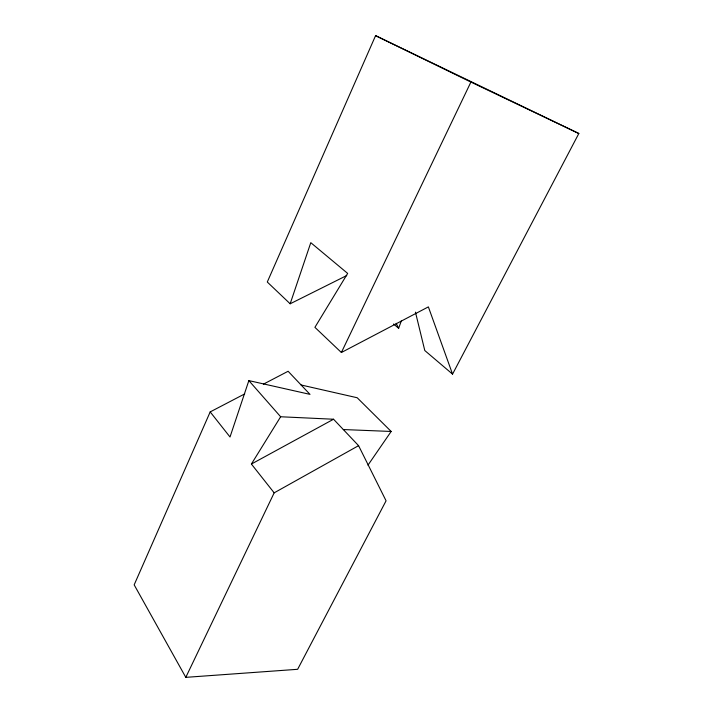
<?xml version="1.0" encoding="UTF-8"?>
<svg xmlns="http://www.w3.org/2000/svg" width="713" height="713" viewBox="0 0 713 713"><rect width="100%" height="100%" fill="white"/><g stroke="black" fill="none" stroke-linecap="round" stroke-linejoin="round"><path stroke-width="1.07" d="M263.454 384.129L288.114 371.268L309.995 394.369L248.855 380.608L230.014 436.998L210.192 411.909L244.711 393.906M290.164 303.791L310.788 242.67L347.659 273.409L314.914 327.338L341.375 352.507L428.37 306.884L452.55 374.129L578.831 133.509L375.582 35.65L267.286 282.027L290.164 303.791L346.723 275.539M393.603 324.023L398.638 328.301L401.294 320.993M210.192 411.909L134.169 584.847L185.799 677.35L297.642 669.302L386.072 500.811L358.577 445.661L333.55 419.235L280.646 416.757L248.855 380.608M185.799 677.35L274.166 492.843L358.577 445.661M341.375 352.507L470.901 82.066L375.582 35.65M274.166 492.843L251.395 464.038L280.646 416.757M367.979 465.152L391.17 431.463L357.195 397.747L301.109 384.984M251.395 464.038L333.55 419.235M343.318 429.547L391.17 431.463M470.901 82.066L578.831 133.509M452.55 374.129L424.788 350.529L415.447 312.142M396.187 323.328L398.638 328.301"/></g></svg>
